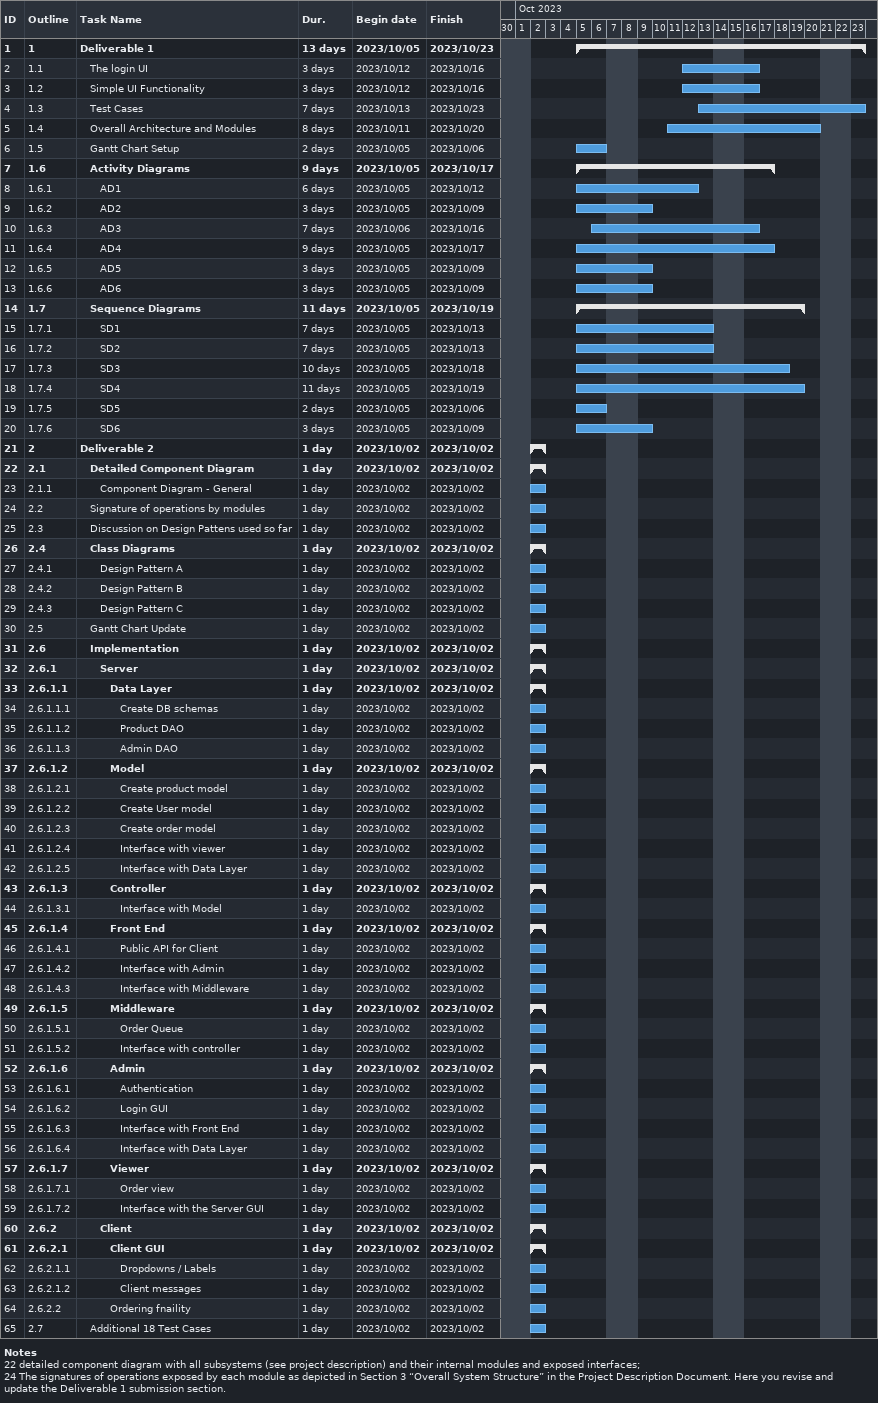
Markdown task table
| ID | WBS | Task | Duration | Start | Finish |
|---|---|---|---|---|---|
| 1 | 1 | **Deliverable 1** | 13d | 2023-10-05 | 2023-10-23 |
| 2 | 1.1 | The login UI | 3d | 2023-10-12 | 2023-10-16 |
| 3 | 1.2 | Simple UI Functionality | 3d | 2023-10-12 | 2023-10-16 |
| 4 | 1.3 | Test Cases | 7d | 2023-10-13 | 2023-10-23 |
| 5 | 1.4 | Overall Architecture and Modules | 8d | 2023-10-11 | 2023-10-20 |
| 6 | 1.5 | Gantt Chart Setup | 2d | 2023-10-05 | 2023-10-06 |
| 7 | 1.6 | **Activity Diagrams** | 9d | 2023-10-05 | 2023-10-17 |
| 8 | 1.6.1 | AD1 | 6d | 2023-10-05 | 2023-10-12 |
| 9 | 1.6.2 | AD2 | 3d | 2023-10-05 | 2023-10-09 |
| 10 | 1.6.3 | AD3 | 7d | 2023-10-06 | 2023-10-16 |
| 11 | 1.6.4 | AD4 | 9d | 2023-10-05 | 2023-10-17 |
| 12 | 1.6.5 | AD5 | 3d | 2023-10-05 | 2023-10-09 |
| 13 | 1.6.6 | AD6 | 3d | 2023-10-05 | 2023-10-09 |
| 14 | 1.7 | **Sequence Diagrams** | 11d | 2023-10-05 | 2023-10-19 |
| 15 | 1.7.1 | SD1 | 7d | 2023-10-05 | 2023-10-13 |
| 16 | 1.7.2 | SD2 | 7d | 2023-10-05 | 2023-10-13 |
| 17 | 1.7.3 | SD3 | 10d | 2023-10-05 | 2023-10-18 |
| 18 | 1.7.4 | SD4 | 11d | 2023-10-05 | 2023-10-19 |
| 19 | 1.7.5 | SD5 | 2d | 2023-10-05 | 2023-10-06 |
| 20 | 1.7.6 | SD6 | 3d | 2023-10-05 | 2023-10-09 |
| 21 | 2 | **Deliverable 2** | 1d | 2023-10-02 | 2023-10-02 |
| 22 | 2.1 | **Detailed Component Diagram** | 1d | 2023-10-02 | 2023-10-02 |
| 23 | 2.1.1 | Component Diagram - General | 1d | 2023-10-02 | 2023-10-02 |
| 24 | 2.2 | Signature of operations by modules | 1d | 2023-10-02 | 2023-10-02 |
| 25 | 2.3 | Discussion on Design Pattens used so far | 1d | 2023-10-02 | 2023-10-02 |
| 26 | 2.4 | **Class Diagrams** | 1d | 2023-10-02 | 2023-10-02 |
| 27 | 2.4.1 | Design Pattern A | 1d | 2023-10-02 | 2023-10-02 |
| 28 | 2.4.2 | Design Pattern B | 1d | 2023-10-02 | 2023-10-02 |
| 29 | 2.4.3 | Design Pattern C | 1d | 2023-10-02 | 2023-10-02 |
| 30 | 2.5 | Gantt Chart Update | 1d | 2023-10-02 | 2023-10-02 |
| 31 | 2.6 | **Implementation** | 1d | 2023-10-02 | 2023-10-02 |
| 32 | 2.6.1 | **Server** | 1d | 2023-10-02 | 2023-10-02 |
| 33 | 2.6.1.1 | **Data Layer** | 1d | 2023-10-02 | 2023-10-02 |
| 34 | 2.6.1.1.1 | Create DB schemas | 1d | 2023-10-02 | 2023-10-02 |
| 35 | 2.6.1.1.2 | Product DAO | 1d | 2023-10-02 | 2023-10-02 |
| 36 | 2.6.1.1.3 | Admin DAO | 1d | 2023-10-02 | 2023-10-02 |
| 37 | 2.6.1.2 | **Model** | 1d | 2023-10-02 | 2023-10-02 |
| 38 | 2.6.1.2.1 | Create product model | 1d | 2023-10-02 | 2023-10-02 |
| 39 | 2.6.1.2.2 | Create User model | 1d | 2023-10-02 | 2023-10-02 |
| 40 | 2.6.1.2.3 | Create order model | 1d | 2023-10-02 | 2023-10-02 |
| 41 | 2.6.1.2.4 | Interface with viewer | 1d | 2023-10-02 | 2023-10-02 |
| 42 | 2.6.1.2.5 | Interface with Data Layer | 1d | 2023-10-02 | 2023-10-02 |
| 43 | 2.6.1.3 | **Controller** | 1d | 2023-10-02 | 2023-10-02 |
| 44 | 2.6.1.3.1 | Interface with Model | 1d | 2023-10-02 | 2023-10-02 |
| 45 | 2.6.1.4 | **Front End** | 1d | 2023-10-02 | 2023-10-02 |
| 46 | 2.6.1.4.1 | Public API for Client | 1d | 2023-10-02 | 2023-10-02 |
| 47 | 2.6.1.4.2 | Interface with Admin | 1d | 2023-10-02 | 2023-10-02 |
| 48 | 2.6.1.4.3 | Interface with Middleware | 1d | 2023-10-02 | 2023-10-02 |
| 49 | 2.6.1.5 | **Middleware** | 1d | 2023-10-02 | 2023-10-02 |
| 50 | 2.6.1.5.1 | Order Queue | 1d | 2023-10-02 | 2023-10-02 |
| 51 | 2.6.1.5.2 | Interface with controller | 1d | 2023-10-02 | 2023-10-02 |
| 52 | 2.6.1.6 | **Admin** | 1d | 2023-10-02 | 2023-10-02 |
| 53 | 2.6.1.6.1 | Authentication | 1d | 2023-10-02 | 2023-10-02 |
| 54 | 2.6.1.6.2 | Login GUI | 1d | 2023-10-02 | 2023-10-02 |
| 55 | 2.6.1.6.3 | Interface with Front End | 1d | 2023-10-02 | 2023-10-02 |
| 56 | 2.6.1.6.4 | Interface with Data Layer | 1d | 2023-10-02 | 2023-10-02 |
| 57 | 2.6.1.7 | **Viewer** | 1d | 2023-10-02 | 2023-10-02 |
| 58 | 2.6.1.7.1 | Order view | 1d | 2023-10-02 | 2023-10-02 |
| 59 | 2.6.1.7.2 | Interface with the Server GUI | 1d | 2023-10-02 | 2023-10-02 |
| 60 | 2.6.2 | **Client** | 1d | 2023-10-02 | 2023-10-02 |
| 61 | 2.6.2.1 | **Client GUI** | 1d | 2023-10-02 | 2023-10-02 |
| 62 | 2.6.2.1.1 | Dropdowns / Labels | 1d | 2023-10-02 | 2023-10-02 |
| 63 | 2.6.2.1.2 | Client messages | 1d | 2023-10-02 | 2023-10-02 |
| 64 | 2.6.2.2 | Ordering fnaility | 1d | 2023-10-02 | 2023-10-02 |
| 65 | 2.7 | Additional 18 Test Cases | 1d | 2023-10-02 | 2023-10-02 |

Notes
- 22: detailed component diagram with all subsystems (see project description) and their internal modules and exposed interfaces;
- 24: The signatures of operations exposed by each module as depicted in Section 3 “Overall System Structure” in the Project Description Document. Here you revise and update the Deliverable 1 submission section.
